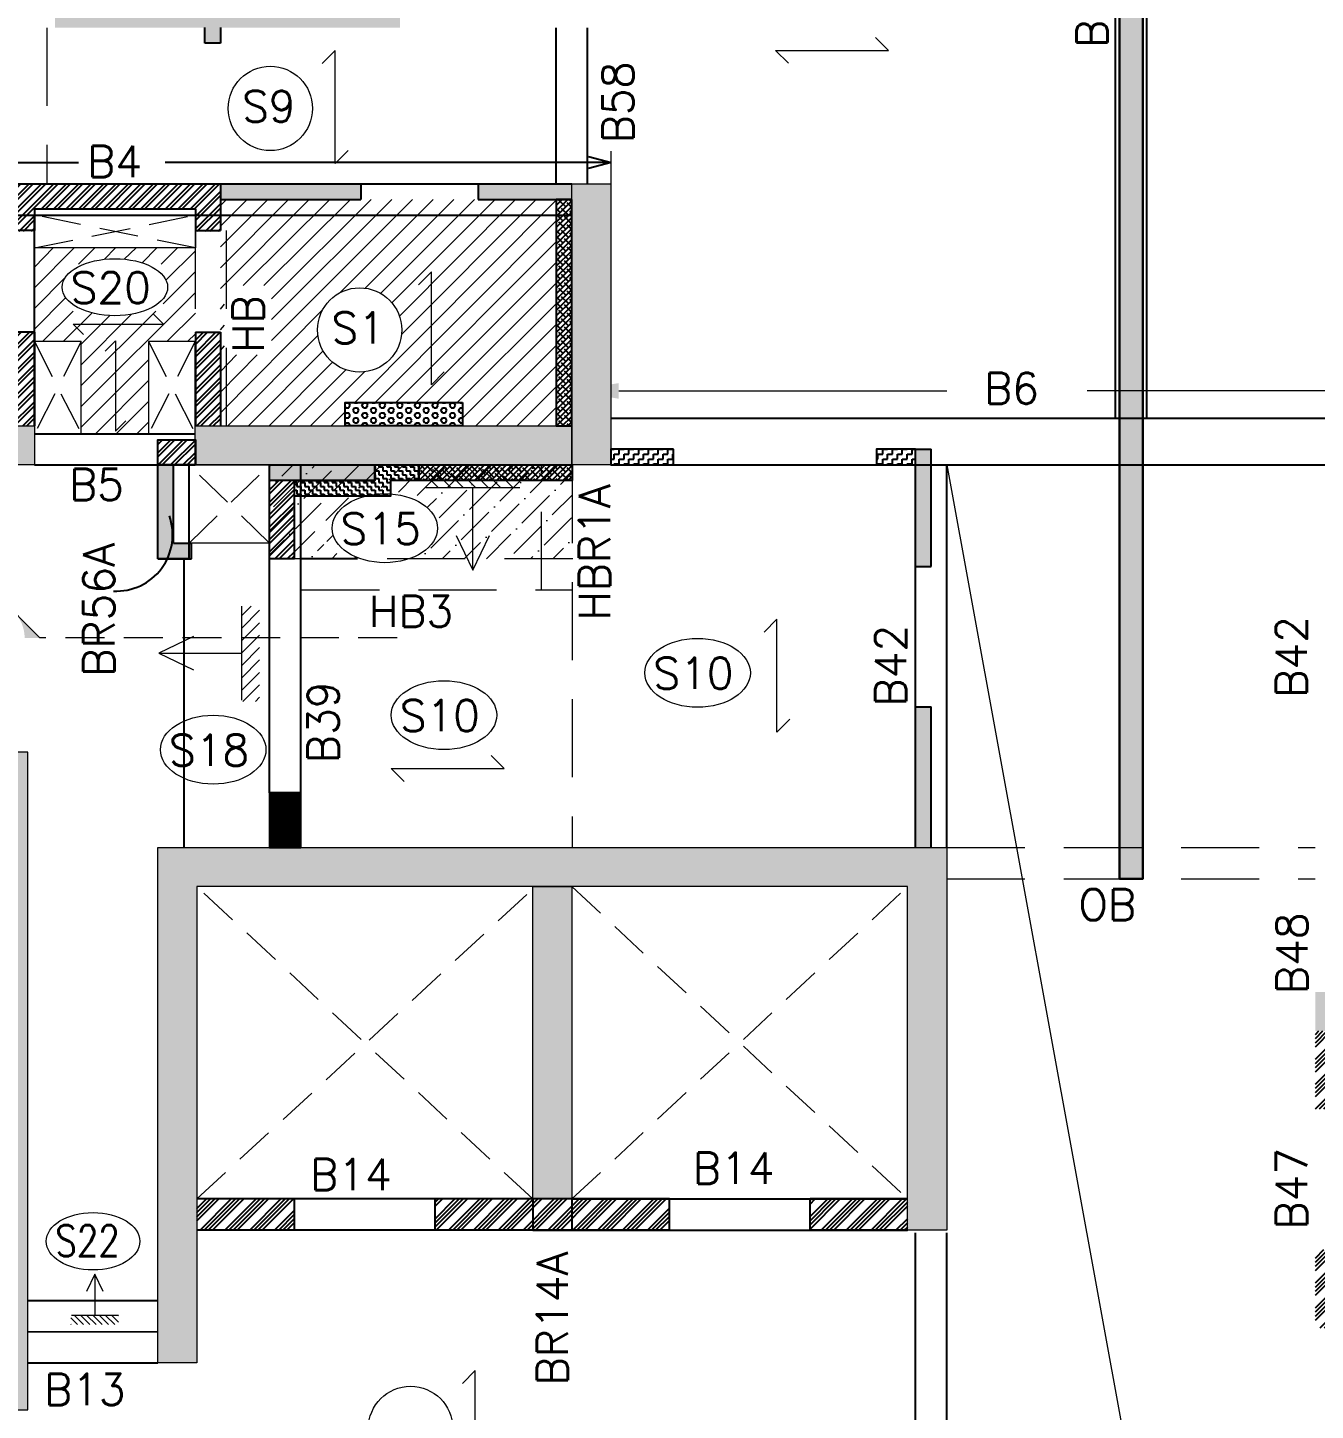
# Model space of a CAD drawing. Header units: millimetres. Extents: x 1181448 to 1317632, y -5734806 to -5633961.
# Drawn here: x 1199209 to 1207452, y -5648906 to -5640053 of the extents above; entities that cross this region are included whole.
import ezdxf

# ---------------------------------------------------------------- set-up
doc = ezdxf.new("R2010")
doc.units = ezdxf.units.MM
doc.header["$LTSCALE"] = 1000
doc.header["$MEASUREMENT"] = 0
for name, pattern in [('1', [0]), ('AUDIT_D_120904163729-0', [0]), ('HIDDEN', [0.375, 0.25, -0.125]), ('T 10_TYPICAL ELEVATION$0$AUDIT_D_120904163729-0', [0])]:
    doc.linetypes.add(name, pattern=pattern)
doc.layers.get('0').update_dxf_attribs({"linetype": 'AUDIT_D_120904163729-0'})
for name, color, linetype in [('100 MM THK. NON-STRUCTURAL WALL', 134, 'Continuous'), ('100 MM THK. NON-STRUCTURAL WALL FOR LEDGE WALL BELOW WASHBASIN COUNTER', 47, 'Continuous'), ('150 MM THK. BLOCK WORK.', 223, 'Continuous'), ('200 MM THK. BLOCK WORK.', 40, 'Continuous'), ('A_dim', 1, 'Continuous'), ('S-BEAM', 20, 'Continuous'), ('SCPL-BEAMS NO.', 7, 'Continuous'), ('secLINE', 7, 'Continuous'), ('T 10_TYPICAL ELEVATION$0$A-WALL-FEATURES', 6, 'T 10_TYPICAL ELEVATION$0$AUDIT_D_120904163729-0')]:
    doc.layers.add(name, color=color, linetype=linetype)
for name, color, linetype, lineweight in [('160 THK. STRUCT WALL', 7, 'Continuous', 15), ('S-CUTOUT', 8, 'Continuous', 15), ('S-HATCH', 8, 'Continuous', 9), ('SCPL BEAM', 20, 'Continuous', 13), ('SCPL_DIM', 9, 'Continuous', 5), ('SCPL_SLAB MARK', 72, 'Continuous', 20)]:
    doc.layers.add(name, color=color, linetype=linetype, lineweight=lineweight)
doc.layers.add('160MM THK.NON-STRUCTURAL WALLS', color=7, linetype='Continuous', true_color=0xea7b62)
doc.layers.add('WALL - 0.16 thk STRUCTURAL', color=7, linetype='1', true_color=0x24ffc8)
doc.styles.add('ROMANS', font='romans.shx', dxfattribs={"width": 0.85})
doc.styles.add('SCPL', font='romans.shx')
doc.dimstyles.new('SCPL', dxfattribs={"dimscale": 0, "dimtxt": 300, "dimasz": 300, "dimexe": 100, "dimexo": 200, "dimgap": 150, "dimtad": 0, "dimdec": 0, "dimzin": 1, "dimdsep": 46, "dimtxsty": 'SCPL', "dimcen": 150, "dimclrd": 1, "dimclre": 2, "dimclrt": 5, "dimadec": 3, "dimazin": 0, "dimtfac": 1, "dimtdec": 0, "dimtofl": 0, "dimtmove": 2, "dimatfit": 3, "dimfxl": 0, "dimtolj": 1, "dimtzin": 0, "dimlwd": 15, "dimlwe": 13, "dimarcsym": 0})
doc.dimstyles.new('SCPL-DIM-150', dxfattribs={"dimscale": 100, "dimtxt": 2.25, "dimasz": 1.45, "dimexe": 1, "dimexo": 1, "dimgap": 1, "dimtad": 1, "dimdec": 0, "dimzin": 0, "dimdsep": 46, "dimtxsty": 'ROMANS', "dimblk": 'OPEN30', "dimcen": 0.09, "dimclrd": 256, "dimclre": 256, "dimclrt": 7, "dimadec": 0, "dimazin": 0, "dimtfac": 1, "dimtdec": 0, "dimtofl": 0, "dimtmove": 0, "dimatfit": 3, "dimldrblk": 'OPEN30', "dimfxl": 1, "dimtolj": 1, "dimtzin": 0, "dimarcsym": 0})
pattern_1 = [(9e-15, (-1211317.337, 5713184.575), (31.25, 31.25), [31.25, -31.25]), (90, (-1211286.087, 5713184.575), (-31.25, 31.25), [31.25, -31.25])]
pattern_2 = [(45, (-1211317.34, 5713184.575), (-39.77475644, 39.77475644), []), (45, (-1211290.82, 5713184.575), (-39.77475644, 39.77475644), [])]
pattern_3 = [(9e-15, (-1211317.557, 5713185.026), (0, 32.47595264), [18.75, -37.5]), (120, (-1211317.557, 5713185.026), (-28.125, -16.23797632), [18.75, -37.5]), (60, (-1211298.807, 5713185.026), (-28.125, 16.23797632), [18.75, -37.5])]
pattern_4 = [(45, (-27235.268, -16184.57), (-17.67767, 17.67767), []), (135, (-27235.268, -16184.57), (-53.033009, 17.67767), [62.5, -37.5])]
pattern_5 = [(45, (206682313.31, 159334334.52), (-66.291260736, 66.291260736), [])]

# ---------------------------------------------------------------- blocks, each defined once
blk = doc.blocks.new('A$C5F94338C')
at = {"layer": 'WALL - 0.16 thk STRUCTURAL', "true_color": 0x1f57ff}
h = blk.add_hatch(color=160, dxfattribs=at)
h.dxf.hatch_style = 1
h.paths.add_polyline_path([(18109.5, 18910), (17859.4, 18910), (17859.4, 20709.7), (18109.4, 20709.7)])
h = blk.add_hatch(color=160, dxfattribs=at)
h.dxf.hatch_style = 1
h.paths.add_polyline_path([(14420.2, 19160), (14420.2, 18910), (11810.2, 18910), (11810.2, 19160)])
h = blk.add_hatch(color=160, dxfattribs=at)
h.dxf.hatch_style = 1
h.paths.add_polyline_path([(17859.4, 19160), (17859.4, 18910), (15449.7, 18910), (15449.7, 19160)])
h = blk.add_hatch(color=160, dxfattribs=at)
h.dxf.hatch_style = 1
h.paths.add_polyline_path([(14126.5, 12860.6), (14376.6, 12860.6), (14376.6, 17070.6), (14126.6, 17070.6)])
h = blk.add_hatch(color=160, dxfattribs=at)
h.dxf.hatch_style = 1
h.paths.add_polyline_path([(20010, 14010.1), (20010, 16210), (15460, 16210.1), (15460, 13160.6), (15210, 13160.6), (15210, 16460.1), (20260, 16460), (20260, 14010.1)])
h.paths.add_polyline_path([(17860, 14210.3), (17610, 14210.3), (17610, 16210), (17860, 16210)], flags=17)
h = blk.add_hatch(color=160, dxfattribs=at)
h.dxf.hatch_style = 1
h.paths.add_polyline_path([(25870.8, 15285.8), (25870.8, 15535.8), (22619.7, 15535.8), (22619.7, 15285.8)])
at = {"layer": '160 THK. STRUCT WALL'}
for points in [[(18109.5, 18910), (17859.4, 18910), (17859.4, 20709.7), (18109.4, 20709.7)], [(14420.2, 19160), (14420.2, 18910), (11810.2, 18910), (11810.2, 19160)], [(17859.4, 19160), (17859.4, 18910), (15449.7, 18910), (15449.7, 19160)], [(20010, 14010.1), (20010, 16210), (15460, 16210.1), (15460, 13160.6), (15210, 13160.6), (15210, 16460.1), (20260, 16460), (20260, 14010.1)], [(17860, 14210.3), (17610, 14210.3), (17610, 16210), (17860, 16210)]]:
    blk.add_lwpolyline(points, close=True, dxfattribs=at)
at = {"layer": '160 THK. STRUCT WALL', "elevation": 0}
blk.add_lwpolyline([(14126.5, 12860.6), (14376.6, 12860.6), (14376.6, 17070.6), (14126.6, 17070.6)], close=True, dxfattribs=at)
blk = doc.blocks.new('HS')
at = {"linetype": 'Continuous'}
for p, q in [((-9.28, 0), (9.28, 0)), ((-9.28, 0), (-7.16, -2.12)), ((9.28, 0), (7.16, 2.12))]:
    blk.add_line(p, q, dxfattribs=at)
blk = doc.blocks.new('One WAy')
at = {"xscale": -38.94666666665216, "yscale": 38.94666666665216, "zscale": 38.94666666665216, "rotation": 270}
blk.add_blockref('HS', (0, 0), dxfattribs=at)
blk = doc.blocks.new('A$C42226032')
at = {"layer": 'SCPL_SLAB MARK'}
h = blk.add_hatch(dxfattribs=at)
h.set_pattern_fill('ANSI31', color=256, scale=0.2, angle=90)
h.set_pattern_definition([(135, (-48.789575, -510.390865), (-0.0176776695, -0.0176776695), [])])
h.paths.add_polyline_path([(-0.1372, -0.2348), (-0.1372, -0.2863), (0.1337, -0.2863), (0.1337, -0.2348)])
for p, q in [((0, 0), (0, -0.2348)), ((0, 0), (-0.0473, -0.0981)), ((0.0473, -0.0981), (0, 0)), ((0.1337, -0.2348), (-0.1337, -0.2348))]:
    blk.add_line(p, q, dxfattribs=at)
blk = doc.blocks.new('*D131')
at = {"layer": 'T 10_TYPICAL ELEVATION$0$A-WALL-FEATURES', "color": 1, "lineweight": 15, "transparency": 16777216}
for p, q in [((-8325.3, 5558.5), (-6225.3, 5558.5)), ((-1765.2, 5558.5), (-5325.3, 5558.5))]:
    blk.add_line(p, q, dxfattribs=at)
at = {"layer": 'T 10_TYPICAL ELEVATION$0$A-WALL-FEATURES', "color": 2, "lineweight": 13, "transparency": 16777216}
for p, q in [((-8625.3, 5408.6), (-8625.3, 5458.5)), ((-1465.2, 5408.5), (-1465.2, 5458.5))]:
    blk.add_line(p, q, dxfattribs=at)
at = {"layer": 'T 10_TYPICAL ELEVATION$0$A-WALL-FEATURES', "color": 1, "transparency": 16777216}
for points in [[(-8325.3, 5608.5), (-8325.3, 5508.5), (-8625.3, 5558.5)], [(-1765.2, 5608.5), (-1765.2, 5508.5), (-1465.2, 5558.5)]]:
    blk.add_solid(points, dxfattribs=at)
at = {"layer": 'T 10_TYPICAL ELEVATION$0$A-WALL-FEATURES', "color": 5, "transparency": 16777216, "insert": (-5775.3, 5558.5), "char_height": 300, "attachment_point": 5, "style": 'SCPL'}
blk.add_mtext('\\A1;  ', dxfattribs=at)
blk = doc.blocks.new('_Open30')
at = {"color": 0, "linetype": 'ByBlock', "lineweight": -2}
for p, q in [((-1, 0.268), (0, 0)), ((0, 0), (-1, -0.268)), ((0, 0), (-1, 0))]:
    blk.add_line(p, q, dxfattribs=at)
blk = doc.blocks.new('A$C9d47b38f')
at = {"layer": '100 MM THK. NON-STRUCTURAL WALL', "linetype": 'ByBlock'}
h = blk.add_hatch(dxfattribs=at)
h.set_pattern_fill('ZIGZAG', color=5, scale=250)
h.set_pattern_definition([(9e-15, (-1211317.557, 5713185.026), (31.25, 31.25), [31.25, -31.25]), (90, (-1211286.307, 5713185.026), (-31.25, 31.25), [31.25, -31.25])])
h.paths.add_polyline_path([(-14675.2, 6884.7), (-12975.2, 6884.7), (-12975.2, 6784.7), (-14675.2, 6784.7)])
h.paths.add_polyline_path([(-11934.7, 7884.7), (-11934.7, 7984.7), (-9725.2, 7984.7), (-9725.2, 7884.7), (-10875.3, 7884.7), (-10875.3, 7784.7), (-10975.3, 7784.7), (-10975.3, 7884.7)])
h.paths.add_polyline_path([(-10875.3, 6784.7), (-9975.5, 6784.7), (-9975.5, 6884.7), (-10875.3, 6884.7)])
h.paths.add_polyline_path([(-9225.5, 6884.7), (-8625.5, 6884.7), (-8625.5, 6784.7), (-9225.5, 6784.7)])
h.paths.add_polyline_path([(-6425.2, 4435), (-6325.2, 4435), (-6325.2, 5184.7), (-6425.2, 5184.7)])
h.paths.add_polyline_path([(-6425.2, 3535), (-6325.2, 3535), (-6325.2, 2635.1), (-6425.2, 2635.1)])
h.paths.add_polyline_path([(-11175.3, 4584), (-11060.3, 4584), (-11060.3, 4484), (-11275.4, 4484), (-11275.3, 5084.7), (-11175.3, 5084.7)])
h.paths.add_polyline_path([(-8525.3, 11994.7), (-7890.2, 11994.7), (-7890.2, 12094.7), (-8525.3, 12094.7)])
h = blk.add_hatch(dxfattribs=at)
h.set_pattern_fill('ZIGZAG', color=5, scale=250)
h.set_pattern_definition(pattern_1)
h.paths.add_polyline_path([(-7975.3, 5184.7), (-8375.3, 5184.7), (-8375.3, 5084.7), (-7975.3, 5084.7)])
h = blk.add_hatch(dxfattribs=at)
h.set_pattern_fill('ZIGZAG', color=5, scale=250)
h.set_pattern_definition(pattern_1)
h.paths.add_polyline_path([(-6425.2, 5184.7), (-6675.3, 5184.6), (-6675.3, 5084.6), (-6425.2, 5084.6)])
at = {"layer": '100 MM THK. NON-STRUCTURAL WALL'}
h = blk.add_hatch(dxfattribs=at)
h.set_pattern_fill('ZIGZAG', color=5, scale=200, angle=270)
h.set_pattern_definition([(270, (-1211317.337, 5713184.575), (25, -25), [25, -25]), (9e-15, (-1211317.337, 5713159.575), (25, 25), [25, -25])])
h.paths.add_polyline_path([(-9605.5, 5084.7), (-9605.5, 4984.7), (-9785.6, 4984.7), (-9785.6, 4884.9), (-10400.3, 4884.9), (-10400.3, 4984.8), (-9885.6, 4984.9), (-9885.6, 5084.9)])
at = {"layer": '100 MM THK. NON-STRUCTURAL WALL FOR LEDGE WALL BELOW WASHBASIN COUNTER'}
h = blk.add_hatch(dxfattribs=at)
h.set_pattern_fill('ANSI38', color=5, scale=200)
h.set_pattern_definition(pattern_4)
h.paths.add_polyline_path([(-8625.5, 6784.7), (-8725.1, 6784.7), (-8725.1, 5334.3), (-8625.5, 5334.3)])
h = blk.add_hatch(dxfattribs=at)
h.set_pattern_fill('ANSI38', color=5, scale=200)
h.set_pattern_definition(pattern_4)
h.paths.add_polyline_path([(-9605.5, 5084.7), (-9605.5, 4984.7), (-8622.7, 4984.7), (-8622.7, 5084.7)])
at = {"layer": '150 MM THK. BLOCK WORK.', "linetype": 'ByBlock'}
h = blk.add_hatch(dxfattribs=at)
h.set_pattern_fill('HEX', color=5, scale=150)
h.set_pattern_definition(pattern_3)
h.paths.add_polyline_path([(-5118.8, 2435.2), (-4968.8, 2435.2), (-4970, 11020.3), (-5120, 11020.3)])
h = blk.add_hatch(dxfattribs=at)
h.set_pattern_fill('HEX', color=5, scale=150)
h.set_pattern_definition(pattern_3)
h.paths.add_polyline_path([(-5118.8, 2435.2), (-4968.8, 2435.2), (-4969.7, 11020.3), (-5119.7, 11020.3)])
h = blk.add_hatch(dxfattribs=at)
h.set_pattern_fill('HEX', color=5, scale=150)
h.set_pattern_definition([(9e-15, (-1211317.337, 5713184.575), (0, 32.47595264), [18.75, -37.5]), (120, (-1211317.337, 5713184.575), (-28.125, -16.23797632), [18.75, -37.5]), (60, (-1211298.587, 5713184.575), (-28.125, 16.23797632), [18.75, -37.5])])
h.paths.add_polyline_path([(-9525.3, 5334.3), (-9325.3, 5334.3), (-9325.3, 5485), (-10075.3, 5485), (-10075.3, 5334.7), (-9525.3, 5334.7)])
at = {"layer": '160MM THK.NON-STRUCTURAL WALLS', "linetype": 'ByBlock'}
h = blk.add_hatch(dxfattribs=at)
h.set_pattern_fill('ANSI32', color=5, scale=150)
h.set_pattern_definition([(45, (-1211317.37, 5713182.025), (-39.77475644, 39.77475644), []), (45, (-1211290.853, 5713182.025), (-39.77475644, 39.77475644), [])])
h.paths.add_polyline_path([(-11035.3, 5084.7), (-11275.4, 5085), (-11275.4, 5245), (-11035.3, 5245)])
h.paths.add_polyline_path([(-12225.2, 6582.2), (-12225.2, 6882.2), (-10875.3, 6882.2), (-10875.3, 6582.2), (-11035.3, 6582.2), (-11035.3, 6722.2), (-12065.2, 6722.2), (-12065.2, 6582.2)])
h = blk.add_hatch(dxfattribs=at)
h.set_pattern_fill('ANSI32', color=5, scale=150)
h.set_pattern_definition(pattern_2)
h.paths.add_polyline_path([(-12065.2, 5934.7), (-12225.2, 5934.7), (-12225.2, 5334.7), (-12065.2, 5334.7)])
h = blk.add_hatch(dxfattribs=at)
h.set_pattern_fill('ANSI32', color=5, scale=150)
h.set_pattern_definition(pattern_2)
h.paths.add_polyline_path([(-11035.3, 5934.7), (-10875.3, 5934.7), (-10875.3, 5334.7), (-11035.3, 5334.7)])
h = blk.add_hatch(dxfattribs=at)
h.set_pattern_fill('ANSI32', color=5, scale=150)
h.set_pattern_definition(pattern_2)
h.paths.add_polyline_path([(-10400.2, 4485), (-10560.2, 4485), (-10560.2, 4984.9), (-10400.2, 4984.9)])
at = {"layer": '200 MM THK. BLOCK WORK.', "linetype": 'ByBlock'}
h = blk.add_hatch(dxfattribs=at)
h.set_pattern_fill('ANSI34', color=5, scale=150)
h.set_pattern_definition([(45, (-1211317.34, 5713184.58), (-79.5495129, 79.5495129), []), (45, (-1211290.82, 5713184.58), (-79.5495129, 79.5495129), []), (45, (-1211264.3, 5713184.58), (-79.5495129, 79.5495129), []), (45, (-1211237.79, 5713184.58), (-79.5495129, 79.5495129), [])])
h.paths.add_polyline_path([(-3865.1, -439.5), (-3665.1, -439.5), (-3665.1, 61.6), (-3865.1, 61.6)])
h.paths.add_polyline_path([(-3865.1, 961.6), (-3665.1, 961.6), (-3665.1, 1460.6), (-3865.1, 1460.6)])
h.paths.add_polyline_path([(-11024.9, 185), (-10399.9, 185), (-10399.9, 385), (-11024.9, 385)])
h.paths.add_polyline_path([(-9499.9, 185), (-8000, 185), (-8000, 385), (-9499.9, 385)])
h.paths.add_polyline_path([(-7100, 185), (-6475, 185), (-6475, 385), (-7100, 385)])
h.paths.add_polyline_path([(-6950.1, -3989.5), (-6475.1, -3989.5), (-6475.2, -3789.5), (-6950.2, -3789.5)])
h.paths.add_polyline_path([(-8325.2, -3989.5), (-7850.2, -3989.5), (-7850.2, -3789.5), (-8325.2, -3789.5)])
at = {"layer": 'S-HATCH'}
h = blk.add_hatch(dxfattribs=at)
h.set_pattern_fill('ANSI31', color=5, scale=750)
h.set_pattern_definition(pattern_5)
edge = h.paths.add_edge_path(flags=16)
edge.add_arc((-9983.5, 5948.9), 269.9, 0, 360)
h.paths.add_polyline_path([(-10185.8, 5812.3), (-9819.2, 5812.3), (-9819.2, 6112.3), (-10185.8, 6112.3)], flags=0)
h.paths.add_polyline_path([(-10547.8, 5790), (-10547.8, 6232.8), (-10847.8, 6232.8), (-10847.8, 5790)], flags=16)
h.paths.add_polyline_path([(-9325.3, 5485), (-9325.3, 5334.8), (-8725.1, 5334.5), (-8725.1, 6784.5), (-10875.3, 6784.5), (-10875.3, 5334.5), (-10075.3, 5334.8), (-10075.3, 5485)])
h = blk.add_hatch(dxfattribs=at)
h.set_pattern_fill('ANSI31', color=5, scale=750)
h.set_pattern_definition(pattern_5)
h.paths.add_polyline_path([(-11334.9, 5874.1), (-11035.4, 5874.1), (-11035.3, 5874.4), (-11035.3, 5934.7), (-11035.3, 6474.3), (-12064.7, 6474.3), (-12065.2, 6584.7), (-12065.2, 5934.7), (-12065.2, 5934.7), (-12065.2, 5874.1), (-11765.7, 5874.1), (-11765.7, 5284.7), (-11334.9, 5284.7)])
h.paths.add_polyline_path([(-11395.5, 6060.1), (-11410, 6056.3), (-11424.7, 6052.9), (-11439.8, 6049.8), (-11455.1, 6047.2), (-11470.6, 6044.9), (-11486.3, 6043.1), (-11502.2, 6041.7), (-11518.1, 6040.6), (-11534.1, 6040), (-11550.2, 6039.8), (-11566.3, 6040), (-11582.3, 6040.6), (-11598.3, 6041.7), (-11614.1, 6043.1), (-11629.8, 6044.9), (-11645.3, 6047.2), (-11660.6, 6049.8), (-11675.7, 6052.9), (-11690.4, 6056.3), (-11704.9, 6060.1), (-11719, 6064.2), (-11732.7, 6068.8), (-11746, 6073.6), (-11758.9, 6078.8), (-11771.3, 6084.4), (-11783.2, 6090.2), (-11794.5, 6096.4), (-11805.3, 6102.8), (-11815.6, 6109.5), (-11825.2, 6116.4), (-11834.2, 6123.6), (-11842.6, 6131), (-11850.3, 6138.7), (-11857.3, 6146.5), (-11863.6, 6154.5), (-11869.2, 6162.6), (-11874.1, 6170.9), (-11878.3, 6179.3), (-11881.7, 6187.7), (-11884.4, 6196.3), (-11886.3, 6204.9), (-11887.4, 6213.6), (-11887.8, 6222.3), (-11887.4, 6231), (-11886.3, 6239.6), (-11884.4, 6248.2), (-11881.7, 6256.8), (-11878.3, 6265.3), (-11874.1, 6273.7), (-11869.2, 6282), (-11863.6, 6290.1), (-11857.3, 6298.1), (-11850.3, 6305.9), (-11842.6, 6313.5), (-11834.2, 6320.9), (-11825.2, 6328.1), (-11815.6, 6335.1), (-11805.3, 6341.8), (-11794.5, 6348.2), (-11783.2, 6354.3), (-11771.3, 6360.2), (-11758.9, 6365.7), (-11746, 6370.9), (-11732.7, 6375.8), (-11719, 6380.3), (-11704.9, 6384.5), (-11690.4, 6388.3), (-11675.7, 6391.7), (-11660.6, 6394.7), (-11645.3, 6397.4), (-11629.8, 6399.6), (-11614.1, 6401.4), (-11598.3, 6402.9), (-11582.3, 6403.9), (-11566.3, 6404.5), (-11550.2, 6404.7), (-11534.1, 6404.5), (-11518.1, 6403.9), (-11502.2, 6402.9), (-11486.3, 6401.4), (-11470.6, 6399.6), (-11455.1, 6397.4), (-11439.8, 6394.7), (-11424.7, 6391.7), (-11410, 6388.3), (-11395.5, 6384.5), (-11381.4, 6380.3), (-11367.7, 6375.8), (-11354.4, 6370.9), (-11341.5, 6365.7), (-11329.1, 6360.2), (-11317.2, 6354.3), (-11305.9, 6348.2), (-11295.1, 6341.8), (-11284.8, 6335.1), (-11275.2, 6328.1), (-11266.2, 6320.9), (-11257.8, 6313.5), (-11250.1, 6305.9), (-11243.1, 6298.1), (-11236.8, 6290.1), (-11231.2, 6282), (-11226.3, 6273.7), (-11222.1, 6265.3), (-11218.7, 6256.8), (-11216, 6248.2), (-11214.1, 6239.6), (-11213, 6231), (-11212.6, 6222.3), (-11213, 6213.6), (-11214.1, 6204.9), (-11216, 6196.3), (-11218.7, 6187.7), (-11222.1, 6179.3), (-11226.3, 6170.9), (-11231.2, 6162.6), (-11236.8, 6154.5), (-11243.1, 6146.5), (-11250.1, 6138.7), (-11257.8, 6131), (-11266.2, 6123.6), (-11275.2, 6116.4), (-11284.8, 6109.5), (-11295.1, 6102.8), (-11305.9, 6096.4), (-11317.2, 6090.2), (-11329.1, 6084.4), (-11341.5, 6078.8), (-11354.4, 6073.6), (-11367.7, 6068.8), (-11381.4, 6064.2)])
h.paths.add_polyline_path([(-11241, 6149.2), (-11243.1, 6146.5), (-11250.1, 6138.7), (-11257.8, 6131), (-11266.2, 6123.6), (-11275.2, 6116.4), (-11284.8, 6109.5), (-11295.1, 6102.8), (-11305.9, 6096.4), (-11317.2, 6090.2), (-11329.1, 6084.4), (-11341.5, 6078.8), (-11354.4, 6073.6), (-11365.9, 6069.4), (-11241, 6069.4)])
h.paths.add_polyline_path([(-11850.3, 6138.7), (-11855.3, 6144.2), (-11855.3, 6069.4), (-11734.5, 6069.4), (-11746, 6073.6), (-11758.9, 6078.8), (-11771.3, 6084.4), (-11783.2, 6090.2), (-11794.5, 6096.4), (-11805.3, 6102.8), (-11815.6, 6109.5), (-11825.2, 6116.4), (-11834.2, 6123.6), (-11842.6, 6131)])
h.paths.add_polyline_path([(-11350.7, 6369.4), (-11341.5, 6365.7), (-11329.1, 6360.2), (-11317.2, 6354.3), (-11305.9, 6348.2), (-11295.1, 6341.8), (-11284.8, 6335.1), (-11275.2, 6328.1), (-11266.2, 6320.9), (-11257.8, 6313.5), (-11250.1, 6305.9), (-11243.1, 6298.1), (-11241, 6295.4), (-11241, 6369.4)])
h.paths.add_polyline_path([(-11758.9, 6365.7), (-11749.7, 6369.4), (-11855.3, 6369.4), (-11855.3, 6300.3), (-11850.3, 6305.9), (-11842.6, 6313.5), (-11834.2, 6320.9), (-11825.2, 6328.1), (-11815.6, 6335.1), (-11805.3, 6341.8), (-11794.5, 6348.2), (-11783.2, 6354.3), (-11771.3, 6360.2)])
h.paths.add_polyline_path([(-11681.1, 6390.4), (-11678.3, 6391.1), (-11679.4, 6390.9)])
h.paths.add_polyline_path([(-11419.3, 6054.1), (-11422.1, 6053.5), (-11421, 6053.7)])
h.paths.add_polyline_path([(-11389.3, 6061.9), (-11392.3, 6061), (-11391.1, 6061.3)])
h.paths.add_polyline_path([(-11450.6, 6048), (-11453.1, 6047.5), (-11452.2, 6047.7)])
h.paths.add_polyline_path([(-11361, 6071.2), (-11364, 6070.1), (-11362.6, 6070.6)])
h.paths.add_polyline_path([(-11483, 6043.5), (-11485, 6043.3), (-11484.3, 6043.3)])
h.paths.add_polyline_path([(-11334.5, 6082), (-11337.5, 6080.6), (-11336, 6081.2)])
h.paths.add_polyline_path([(-11516.3, 6040.7), (-11517.4, 6040.7), (-11517.1, 6040.7)])
h.paths.add_polyline_path([(-11310.2, 6094), (-11312.9, 6092.5), (-11311.5, 6093.2)])
h.paths.add_polyline_path([(-11583, 6040.7), (-11584.1, 6040.7), (-11583.3, 6040.7)])
h.paths.add_polyline_path([(-11288.2, 6107.3), (-11290.6, 6105.7), (-11289.2, 6106.5)])
h.paths.add_polyline_path([(-11615.4, 6043.3), (-11617.4, 6043.5), (-11616.1, 6043.3)])
h.paths.add_polyline_path([(-11268.7, 6121.7), (-11270.7, 6120), (-11269.5, 6120.9)])
h.paths.add_polyline_path([(-11647.3, 6047.5), (-11649.8, 6048), (-11648.2, 6047.7)])
h.paths.add_polyline_path([(-11251.9, 6137), (-11253.5, 6135.3), (-11252.5, 6136.3)])
h.paths.add_polyline_path([(-11678.3, 6053.5), (-11681.1, 6054.1), (-11679.4, 6053.7)])
h.paths.add_polyline_path([(-11237.9, 6153), (-11239.1, 6151.5), (-11238.3, 6152.4)])
h.paths.add_polyline_path([(-11708.1, 6061), (-11711.1, 6061.9), (-11709.3, 6061.3)])
h.paths.add_polyline_path([(-11226.9, 6169.8), (-11227.7, 6168.4), (-11227.1, 6169.3)])
h.paths.add_polyline_path([(-11736.4, 6070.1), (-11739.4, 6071.2), (-11737.8, 6070.6)])
h.paths.add_polyline_path([(-11219, 6187), (-11219.4, 6186), (-11219.1, 6186.7)])
h.paths.add_polyline_path([(-11762.9, 6080.6), (-11765.9, 6082), (-11764.4, 6081.2)])
h.paths.add_polyline_path([(-11214.2, 6204.6), (-11214.3, 6204), (-11214.2, 6204.4)])
h.paths.add_polyline_path([(-11787.5, 6092.5), (-11790.2, 6094), (-11788.9, 6093.2)])
h.paths.add_polyline_path([(-11214.3, 6240.6), (-11214.2, 6240), (-11214.2, 6240.2)])
h.paths.add_polyline_path([(-11809.8, 6105.7), (-11812.3, 6107.3), (-11811.2, 6106.5)])
h.paths.add_polyline_path([(-11219.4, 6258.6), (-11219, 6257.5), (-11219.1, 6257.9)])
h.paths.add_polyline_path([(-11829.7, 6120), (-11831.7, 6121.7), (-11830.9, 6120.9)])
h.paths.add_polyline_path([(-11227.7, 6276.1), (-11226.9, 6274.8), (-11227.1, 6275.2)])
h.paths.add_polyline_path([(-11846.9, 6135.3), (-11848.5, 6137), (-11847.9, 6136.3)])
h.paths.add_polyline_path([(-11239.1, 6293), (-11237.9, 6291.5), (-11238.3, 6292.1)])
h.paths.add_polyline_path([(-11861.3, 6151.5), (-11862.5, 6153), (-11862.1, 6152.4)])
h.paths.add_polyline_path([(-11253.5, 6309.2), (-11251.9, 6307.6), (-11252.5, 6308.3)])
h.paths.add_polyline_path([(-11872.7, 6168.4), (-11873.5, 6169.8), (-11873.3, 6169.3)])
h.paths.add_polyline_path([(-11270.7, 6324.6), (-11268.7, 6322.9), (-11269.5, 6323.6)])
h.paths.add_polyline_path([(-11881, 6186), (-11881.4, 6187), (-11881.3, 6186.7)])
h.paths.add_polyline_path([(-11290.6, 6338.9), (-11288.2, 6337.2), (-11289.2, 6338)])
h.paths.add_polyline_path([(-11886.1, 6204), (-11886.2, 6204.6), (-11886.2, 6204.4)])
h.paths.add_polyline_path([(-11312.9, 6352), (-11310.2, 6350.5), (-11311.5, 6351.3)])
h.paths.add_polyline_path([(-11886.2, 6240), (-11886.1, 6240.6), (-11886.2, 6240.2)])
h.paths.add_polyline_path([(-11337.5, 6363.9), (-11334.5, 6362.6), (-11336, 6363.3)])
h.paths.add_polyline_path([(-11881.4, 6257.5), (-11881, 6258.6), (-11881.3, 6257.9)])
h.paths.add_polyline_path([(-11364, 6374.4), (-11361, 6373.3), (-11362.6, 6374)])
h.paths.add_polyline_path([(-11873.5, 6274.8), (-11872.7, 6276.1), (-11873.3, 6275.2)])
h.paths.add_polyline_path([(-11392.3, 6383.5), (-11389.3, 6382.6), (-11391.1, 6383.2)])
h.paths.add_polyline_path([(-11862.5, 6291.5), (-11861.3, 6293), (-11862.1, 6292.1)])
h.paths.add_polyline_path([(-11422.1, 6391.1), (-11419.3, 6390.4), (-11421, 6390.9)])
h.paths.add_polyline_path([(-11848.5, 6307.6), (-11846.9, 6309.2), (-11847.9, 6308.3)])
h.paths.add_polyline_path([(-11453.1, 6397), (-11450.6, 6396.6), (-11452.2, 6396.9)])
h.paths.add_polyline_path([(-11831.7, 6322.9), (-11829.7, 6324.6), (-11830.9, 6323.6)])
h.paths.add_polyline_path([(-11485, 6401.3), (-11483, 6401.1), (-11484.3, 6401.2)])
h.paths.add_polyline_path([(-11812.3, 6337.2), (-11809.8, 6338.9), (-11811.2, 6338)])
h.paths.add_polyline_path([(-11517.4, 6403.9), (-11516.3, 6403.8), (-11517.1, 6403.9)])
h.paths.add_polyline_path([(-11790.2, 6350.5), (-11787.5, 6352), (-11788.9, 6351.3)])
h.paths.add_polyline_path([(-11584.1, 6403.8), (-11583, 6403.9), (-11583.3, 6403.9)])
h.paths.add_polyline_path([(-11765.9, 6362.6), (-11762.9, 6363.9), (-11764.4, 6363.3)])
h.paths.add_polyline_path([(-11617.4, 6401.1), (-11615.4, 6401.3), (-11616.1, 6401.2)])
h.paths.add_polyline_path([(-11739.4, 6373.3), (-11736.4, 6374.4), (-11737.8, 6374)])
h.paths.add_polyline_path([(-11649.8, 6396.6), (-11647.3, 6397), (-11648.2, 6396.9)])
h.paths.add_polyline_path([(-11711.1, 6382.6), (-11708.1, 6383.5), (-11709.3, 6383.2)])
h = blk.add_hatch(dxfattribs=at)
h.set_pattern_fill('ANSI36', color=5, scale=800)
h.set_pattern_definition([(45, (206686065.37, 159334702.92), (53.03300859, 194.454364826), [250, -50, 0, -50])])
h.paths.add_polyline_path([(-9981.6, 4485), (-9983.5, 4485.6), (-9998.1, 4491.1), (-10012.2, 4497.1), (-10025.9, 4503.5), (-10039.1, 4510.4), (-10051.7, 4517.6), (-10063.7, 4525.3), (-10075.2, 4533.4), (-10086, 4541.8), (-10096.2, 4550.6), (-10105.7, 4559.7), (-10114.4, 4569), (-10122.5, 4578.7), (-10129.8, 4588.6), (-10136.3, 4598.8), (-10142.1, 4609.1), (-10147, 4619.6), (-10151.2, 4630.3), (-10154.5, 4641), (-10157, 4651.9), (-10158.7, 4662.9), (-10159.6, 4673.9), (-10159.6, 4684.9), (-10158.7, 4695.8), (-10157, 4706.8), (-10154.5, 4717.7), (-10151.2, 4728.4), (-10147, 4739.1), (-10142.1, 4749.6), (-10136.3, 4759.9), (-10129.8, 4770.1), (-10122.5, 4780), (-10114.4, 4789.7), (-10105.7, 4799), (-10096.2, 4808.1), (-10086, 4816.9), (-10075.2, 4825.3), (-10063.7, 4833.4), (-10051.7, 4841.1), (-10039.1, 4848.3), (-10025.9, 4855.2), (-10012.2, 4861.6), (-9998.1, 4867.6), (-9983.5, 4873.1), (-9968.5, 4878.1), (-9953.2, 4882.6), (-9937.5, 4886.7), (-9921.6, 4890.2), (-9905.4, 4893.1), (-9889, 4895.6), (-9872.4, 4897.5), (-9855.7, 4898.9), (-9838.9, 4899.7), (-9822.1, 4900), (-9805.2, 4899.7), (-9788.4, 4898.9), (-9771.7, 4897.5), (-9755.2, 4895.6), (-9738.8, 4893.1), (-9722.6, 4890.2), (-9706.6, 4886.7), (-9690.9, 4882.6), (-9675.6, 4878.1), (-9660.6, 4873.1), (-9646, 4867.6), (-9631.9, 4861.6), (-9618.2, 4855.2), (-9605.1, 4848.3), (-9592.4, 4841.1), (-9580.4, 4833.4), (-9568.9, 4825.3), (-9558.1, 4816.9), (-9547.9, 4808.1), (-9538.5, 4799), (-9529.7, 4789.7), (-9521.6, 4780), (-9514.3, 4770.1), (-9507.8, 4759.9), (-9502, 4749.6), (-9497.1, 4739.1), (-9492.9, 4728.4), (-9489.6, 4717.7), (-9487.1, 4706.8), (-9485.4, 4695.8), (-9484.6, 4684.9), (-9484.6, 4673.9), (-9485.4, 4662.9), (-9487.1, 4651.9), (-9489.6, 4641), (-9492.9, 4630.3), (-9497.1, 4619.6), (-9502, 4609.1), (-9507.8, 4598.8), (-9514.3, 4588.6), (-9521.6, 4578.7), (-9529.7, 4569), (-9538.5, 4559.7), (-9547.9, 4550.6), (-9558.1, 4541.8), (-9568.9, 4533.4), (-9580.4, 4525.3), (-9592.4, 4517.6), (-9605.1, 4510.4), (-9618.2, 4503.5), (-9631.9, 4497.1), (-9646, 4491.1), (-9660.6, 4485.6), (-9662.5, 4485), (-8622.7, 4485), (-8622.7, 5084.5), (-10560.2, 5084.5), (-10560.2, 4485)])
h.paths.add_polyline_path([(-10066.6, 4527.3), (-10075.2, 4533.4), (-10086, 4541.8), (-10096.2, 4550.6), (-10105.7, 4559.7), (-10114.4, 4569), (-10122.5, 4578.7), (-10129.8, 4588.6), (-10136.3, 4598.8), (-10142.1, 4609.1), (-10147, 4619.6), (-10151.2, 4630.3), (-10154.5, 4641), (-10157, 4651.9), (-10158.7, 4662.9), (-10159.6, 4673.9), (-10159.6, 4684.9), (-10158.7, 4695.8), (-10157, 4706.8), (-10154.5, 4717.7), (-10151.2, 4728.4), (-10147, 4739.1), (-10142.1, 4749.6), (-10136.3, 4759.9), (-10129.8, 4770.1), (-10122.5, 4780), (-10114.4, 4789.7), (-10105.7, 4799), (-10096.2, 4808.1), (-10086, 4816.9), (-10075.2, 4825.3), (-10063.7, 4833.4), (-10051.7, 4841.1), (-10039.1, 4848.3), (-10025.9, 4855.2), (-10012.2, 4861.6), (-9998.1, 4867.6), (-9983.5, 4873.1), (-9968.5, 4878.1), (-9953.2, 4882.6), (-9937.5, 4886.7), (-9921.6, 4890.2), (-9905.4, 4893.1), (-9889, 4895.6), (-9872.4, 4897.5), (-9855.7, 4898.9), (-9838.9, 4899.7), (-9822.1, 4900), (-9805.2, 4899.7), (-9788.4, 4898.9), (-9771.7, 4897.5), (-9755.2, 4895.6), (-9738.8, 4893.1), (-9722.6, 4890.2), (-9706.6, 4886.7), (-9690.9, 4882.6), (-9680.4, 4879.5), (-9685.2, 4882.9), (-9709.7, 4897.5), (-9736.3, 4910.4), (-9764.7, 4921.5), (-9794.7, 4930.8), (-9825.9, 4938.1), (-9858, 4943.3), (-9890.8, 4946.5), (-9923.9, 4947.6), (-9957, 4946.5), (-9989.7, 4943.3), (-10021.9, 4938.1), (-10053.1, 4930.8), (-10083, 4921.5), (-10111.4, 4910.4), (-10138, 4897.5), (-10162.6, 4882.9), (-10184.8, 4866.9), (-10204.6, 4849.5), (-10221.6, 4830.9), (-10235.8, 4811.4), (-10246.9, 4791), (-10255, 4770), (-10259.8, 4748.6), (-10261.5, 4727), (-10259.8, 4705.3), (-10255, 4683.9), (-10246.9, 4662.9), (-10235.8, 4642.5), (-10221.6, 4623), (-10204.6, 4604.4), (-10184.8, 4587), (-10162.6, 4571), (-10138, 4556.4), (-10111.4, 4543.5), (-10083, 4532.4)])
h.paths.add_polyline_path([(-9618.2, 4855.2), (-9614.6, 4853.3), (-9614.6, 4874.1), (-9663.6, 4874.1), (-9660.6, 4873.1), (-9646, 4867.6), (-9631.9, 4861.6)])
h.paths.add_polyline_path([(-10118.7, 4574.1), (-10122.5, 4578.7), (-10129.8, 4588.6), (-10136.3, 4598.8), (-10142.1, 4609.1), (-10147, 4619.6), (-10151.2, 4630.3), (-10154.5, 4641), (-10157, 4651.9), (-10158.7, 4662.9), (-10159.6, 4673.9), (-10159.6, 4684.9), (-10158.7, 4695.8), (-10157, 4706.8), (-10154.5, 4717.7), (-10151.2, 4728.4), (-10147, 4739.1), (-10142.1, 4749.6), (-10136.3, 4759.9), (-10129.8, 4770.1), (-10122.5, 4780), (-10114.4, 4789.7), (-10105.7, 4799), (-10096.2, 4808.1), (-10086, 4816.9), (-10075.2, 4825.3), (-10063.7, 4833.4), (-10051.7, 4841.1), (-10039.1, 4848.3), (-10025.9, 4855.2), (-10012.2, 4861.6), (-9998.1, 4867.6), (-9983.5, 4873.1), (-9980.5, 4874.1), (-10228.9, 4874.1), (-10228.9, 4574.1)])
at = {"layer": 'secLINE', "lineweight": 0}
h = blk.add_hatch(color=5, dxfattribs=at)
h.paths.add_polyline_path([(-12193.8, 4141.3, -0.193079), (-12128.1, 3977.6), (-12030, 3977.6)])
h.paths.add_polyline_path([(-12528.7, 4148.8, -0.193079), (-12365, 4214.5, -0.193079), (-12201.3, 4148.8), (-12365, 4312.5)])
h.paths.add_polyline_path([(-12601.9, 3977.6, -0.193079), (-12536.2, 4141.3), (-12699.9, 3977.6)])
at = {"layer": 'WALL - 0.16 thk STRUCTURAL'}
h = blk.add_hatch(color=5, dxfattribs=at)
h.dxf.hatch_style = 1
h.paths.add_polyline_path([(-10560.2, 5084.7), (-9885.2, 5084.7), (-9885.2, 4984.9), (-10560.2, 4984.9)])
h = blk.add_hatch(dxfattribs=at)
h.set_pattern_fill('ANSI31', color=5)
h.set_pattern_definition([(45, (206682313.30561, 159334334.5176), (-0.08838834764832, 0.08838834764832), [])])
h.paths.add_polyline_path([(-10360.8, 2985), (-10560.2, 2985), (-10560.2, 2634.8), (-10360.8, 2634.8)])
at = {"layer": '100 MM THK. NON-STRUCTURAL WALL', "color": 5, "linetype": 'ByBlock'}
for p, q in [((-10975.3, 7784.7, 0.2), (-10975.3, 7884.7, 0.2)), ((-10875.3, 7884.7, 0.2), (-10875.3, 7784.7, 0.2)), ((-10875.3, 7784.7, 0.2), (-10975.3, 7784.7, 0.2)), ((-11035.3, 6884.7, 0.2), (-9975.5, 6884.7, 0.2)), ((-9975.5, 6884.7, 0.2), (-9975.5, 6784.7, 0.2)), ((-9225.5, 6884.7, 0.2), (-8625.5, 6884.7, 0.2)), ((-9225.5, 6884.7, 0.2), (-9225.5, 6784.7, 0.2)), ((-10875.3, 6784.7, 0.2), (-9975.5, 6784.7, 0.2)), ((-9225.5, 6784.7, 0.2), (-8625.5, 6784.7, 0.2)), ((-6425.2, 5184.7, 0.2), (-6325.2, 5184.7, 0.2)), ((-6425.2, 4435, 0.2), (-6425.2, 5184.7, 0.2)), ((-6325.2, 4435, 0.2), (-6325.2, 5184.7, 0.2)), ((-11275.3, 4484, 0.2), (-11275.3, 5087.6, 0.2)), ((-11175.3, 4584, 0.2), (-11175.3, 5084.7, 0.2)), ((-11175.3, 4584, 0.2), (-11060.3, 4584, 0.2)), ((-11060.3, 4484, 0.2), (-11060.3, 4584, 0.2)), ((-11275.3, 4484, 0.2), (-11060.3, 4484, 0.2)), ((-6425.2, 4435, 0.2), (-6325.2, 4435, 0.2)), ((-6425.2, 2635.1, 0.2), (-6425.2, 3535, 0.2)), ((-6425.2, 3535, 0.2), (-6325.2, 3535, 0.2)), ((-6325.2, 2635.1, 0.2), (-6325.2, 3535, 0.2))]:
    blk.add_line(p, q, dxfattribs=at)
at = {"layer": '100 MM THK. NON-STRUCTURAL WALL', "color": 5, "linetype": 'ByBlock', "elevation": 0.2}
for points in [[(-7975.3, 5184.7), (-8375.3, 5184.7), (-8375.3, 5084.7), (-7975.3, 5084.7)], [(-6425.2, 5184.7), (-6675.3, 5184.6), (-6675.3, 5084.6), (-6425.2, 5084.6)]]:
    blk.add_lwpolyline(points, close=True, dxfattribs=at)
at = {"layer": '100 MM THK. NON-STRUCTURAL WALL', "color": 5, "elevation": 0.2}
blk.add_lwpolyline([(-9605.5, 5084.7), (-9605.5, 4984.7), (-9785.6, 4984.7), (-9785.6, 4984.7), (-9785.6, 4884.9), (-10400.3, 4884.9), (-10400.3, 4984.8), (-9885.6, 4984.9), (-9885.6, 5084.9)], close=True, dxfattribs=at)
at = {"layer": '100 MM THK. NON-STRUCTURAL WALL FOR LEDGE WALL BELOW WASHBASIN COUNTER', "color": 5, "elevation": 0.2}
for points in [[(-8625.5, 6784.7), (-8725.1, 6784.7), (-8725.1, 5334.3), (-8625.5, 5334.3)], [(-9605.5, 5084.7), (-8622.7, 5084.7), (-8622.7, 4984.7), (-9605.5, 4984.7)]]:
    blk.add_lwpolyline(points, close=True, dxfattribs=at)
at = {"layer": '150 MM THK. BLOCK WORK.', "color": 5, "linetype": 'ByBlock'}
for p, q in [((-5119.9, 11020.3, 0.2), (-5119.9, 2475.8, 0.2)), ((-4970.2, 11020.3, 0.2), (-4970.2, 2475.8, 0.2)), ((-5120.2, 10860.3, 0.2), (-5120.2, 2475.8, 0.2)), ((-4969.9, 10860.3, 0.2), (-4969.9, 2475.8, 0.2))]:
    blk.add_line(p, q, dxfattribs=at)
at = {"layer": '150 MM THK. BLOCK WORK.', "color": 5, "linetype": 'ByBlock', "elevation": 0.2}
for points in [[(-4968.8, 2435.2), (-5118.8, 2435.2), (-5120.2, 12680.3), (-4970.2, 12680.3)], [(-5118.8, 2435.2), (-4968.8, 2435.2), (-4969.9, 12680.3), (-5119.9, 12680.3)]]:
    blk.add_lwpolyline(points, close=True, dxfattribs=at)
at = {"layer": '150 MM THK. BLOCK WORK.', "color": 5, "elevation": 0.2}
blk.add_lwpolyline([(-9325.3, 5485), (-9325.3, 5334.3), (-10075.3, 5334.7), (-10075.3, 5485)], close=True, dxfattribs=at)
at = {"layer": '160MM THK.NON-STRUCTURAL WALLS', "color": 5, "linetype": 'ByBlock'}
for p, q in [((-12225.2, 6884.7, 0.2), (-10875.3, 6884.7, 0.2)), ((-10875.3, 6884.7, 0.2), (-10875.3, 6584.7, 0.2)), ((-12065.2, 6724.7, 0.2), (-12065.2, 6584.7, 0.2)), ((-12065.2, 6724.7, 0.2), (-11035.3, 6724.7, 0.2)), ((-11035.3, 6724.7, 0.2), (-11035.3, 6584.7, 0.2)), ((-12065.2, 6584.7, 0.2), (-12225.2, 6584.7, 0.2)), ((-11035.3, 6584.7, 0.2), (-10875.3, 6584.7, 0.2)), ((-12065.2, 5934.7, 0.2), (-12225.2, 5934.7, 0.2)), ((-12065.2, 5934.7, 0.2), (-12065.2, 5334.7, 0.2)), ((-11035.3, 5934.7, 0.2), (-11035.3, 5334.7, 0.2)), ((-11035.3, 5934.7, 0.2), (-10875.3, 5934.7, 0.2)), ((-10875.3, 5934.7, 0.2), (-10875.3, 5334.7, 0.2)), ((-10560.2, 4485, 0.2), (-10560.2, 4984.9, 0.2)), ((-10400.2, 4485, 0.2), (-10400.2, 4984.9, 0.2)), ((-10560.2, 4485, 0.2), (-10400.2, 4485, 0.2))]:
    blk.add_line(p, q, dxfattribs=at)
at = {"layer": '160MM THK.NON-STRUCTURAL WALLS', "color": 5, "linetype": 'ByBlock', "elevation": 0.2}
blk.add_lwpolyline([(-11035.3, 5084.7), (-11275.3, 5084.7), (-11275.4, 5244.7), (-11035.3, 5245)], close=True, dxfattribs=at)
at = {"layer": '200 MM THK. BLOCK WORK.', "color": 5, "linetype": 'ByBlock'}
for p, q in [((-10399.9, 385, 0.2), (-11024.9, 385, 0.2)), ((-10399.9, 185, 0.2), (-10399.9, 385, 0.2)), ((-8624.9, 385, 0.2), (-9499.9, 385, 0.2)), ((-9499.9, 185, 0.2), (-9499.9, 385, 0.2)), ((-8000, 385, 0.2), (-8624.9, 385, 0.2)), ((-8000, 185, 0.2), (-8000, 385, 0.2)), ((-6475, 385, 0.2), (-7100, 385, 0.2)), ((-7100, 185, 0.2), (-7100, 385, 0.2)), ((-10399.9, 185, 0.2), (-11024.9, 185, 0.2)), ((-8000, 185, 0.2), (-9499.9, 185, 0.2)), ((-8000, 185, 0.2), (-8624.9, 185, 0.2)), ((-6475, 185, 0.2), (-7100, 185, 0.2))]:
    blk.add_line(p, q, dxfattribs=at)
at = {"layer": 'S-BEAM', "color": 5}
for p, q in [((-5144.9, 5384.8, 0.2), (-5144.9, 10720.3, 0.2)), ((-4944.9, 5384.8, 0.2), (-4944.9, 10720.3, 0.2)), ((-8725.3, 6884.7, 0.3), (-8725.3, 7883.8, 0.3)), ((-8525.3, 6884.4, 0.3), (-8525.3, 7883.8, 0.3)), ((-14675.4, 6884.7, 0.2), (-8625.9, 6884.7, 0.2)), ((-14675.4, 6684.7, 0.2), (-8625.9, 6684.7, 0.2)), ((-12065.2, 5334.7, 0.2), (-12065.2, 6684.7, 0.2)), ((-8375.9, 5384.7, 0.3), (-1715, 5384.9, 0.3)), ((-12065.4, 5284.7, 0.3), (-11035.6, 5284.7, 0.3)), ((-12065.4, 5084.7, 0.3), (-11035.6, 5084.7, 0.3)), ((-11275.6, 4484, 0.3), (-11275.6, 5084.7, 0.7)), ((-11075.6, 4484, 0.1), (-11075.6, 5084.7, 0.7)), ((-10560.2, 2985.6, 0.2), (-10560.2, 5084.3, 0.2)), ((-10360.2, 2985.6, 0.2), (-10360.2, 5084.3, 0.2)), ((-8375.9, 5084.7, 0.3), (-1715, 5084.9, 0.3)), ((-6425.3, 2634.7, 0.3), (-6425.2, 5084.5, -0.5)), ((-6225.3, 2634.7, 0.3), (-6225.2, 5084.5, -0.5)), ((-11075.6, 4484, 0.2), (-11275.6, 4484, 0.2)), ((-11109.9, 4484, 0.2), (-11109.4, 2635.1, 0.8)), ((-8875.3, 385, 0.2), (-11025.3, 385, 0.2)), ((-8875.3, 385, 0.2), (-8875.3, 185, 0.2)), ((-8625.3, 385, 0.2), (-6475.3, 385, 0.2)), ((-8625.3, 384.7, 0.2), (-8625.3, 185, 0.2)), ((-8875.3, 185, 0.2), (-11025.3, 185, 0.2)), ((-8875.3, 185, 0.2), (-8625.3, 185, 0.2)), ((-8625.3, 185, 0.2), (-6475.3, 185, 0.2)), ((-6425.4, -3788.3, 0.1), (-6425.4, 169.1, 0.2)), ((-6225.4, -3788.3, 0.2), (-6225.4, 169.1, 0.2)), ((-12108.7, -265.3, 0.1), (-11275.3, -265.4, 0.1)), ((-12108.7, -464.6, 0.3), (-11275.3, -464.7, 0.3)), ((-12108.8, -664.6, 0.3), (-11275.3, -664.7, 0.3))]:
    blk.add_line(p, q, dxfattribs=at)
at = {"layer": 'S-BEAM', "color": 5, "linetype": 'HIDDEN', "ltscale": 500}
blk.add_line((-10357.1, 4485, -0.2), (-9997, 4485, -0.3), dxfattribs=at)
at = {"layer": 'S-BEAM', "color": 5}
blk.add_arc((-11541.2, 4637.4, 0.9), 360.8, 267.07996, 19.7283, dxfattribs=at)
at = {"layer": 'S-CUTOUT', "color": 5}
for points, elevation in [([(-11035.3, 6474.3), (-12065.2, 6474.3), (-12065.2, 6684.7), (-11035.3, 6684.7)], 0.2), ([(-11765.7, 5874.1), (-12065.2, 5874.1), (-12065.2, 5284.7), (-11765.7, 5284.7)], 0.9), ([(-11035.4, 5874.1), (-11334.9, 5874.1), (-11334.9, 5284.7), (-11035.4, 5284.7)], 0.9), ([(-11075.6, 5084.7), (-10560.2, 5084.7), (-10560.2, 4584), (-11075.6, 4584)], 0.7)]:
    blk.add_lwpolyline(points, close=True, dxfattribs=dict(at, elevation=elevation))
at = {"layer": 'S-HATCH', "color": 5, "linetype": 'HIDDEN'}
for p, q in [((-11035.3, 6474.3, 0.2), (-12065.2, 6684.7, 0.2)), ((-12064.7, 6474.3, 0.2), (-11034.8, 6684.7, 0.2)), ((-11765.7, 5874.1, 0.9), (-12065.9, 5283.1, 0.9)), ((-12065.2, 5874.1, 0.9), (-11765, 5283.1, 0.9)), ((-11035.4, 5874.1, 0.9), (-11335.6, 5283.1, 0.9)), ((-11334.9, 5874.1, 0.9), (-11034.7, 5283.1, 0.9)), ((-10560.2, 4584, 0.2), (-11075.6, 5084.9, 0.7)), ((-11075.3, 4584, 0.2), (-10560, 5084.9, 0.7)), ((-11025.3, 385, 0.2), (-8875.3, 2368.9, 0.2)), ((-8875.3, 385, 0.2), (-11024.6, 2384.7, 0.2)), ((-8625.3, 2384.7, 0.3), (-6475, 385, 0.2)), ((-8625.3, 385, 0.2), (-6475.3, 2384.7, 0.2))]:
    blk.add_line(p, q, dxfattribs=at)
at = {"layer": 'SCPL BEAM', "color": 5, "linetype": 'HIDDEN', "ltscale": 2}
for p, q in [((-11985.3, 7883.8, 0.2), (-11985.3, 6884.2, 0.2)), ((-11985.3, 7883.8, 0.2), (-11985.3, 6884.2, 0.2)), ((-11035.3, 5334.7, 0.2), (-11035.3, 6684.4, 0.2)), ((-10835.3, 5334.7, 0.2), (-10835.3, 6684.4, 0.2)), ((-8819.5, 4284.5, 0.5), (-8819.5, 5084.5, 0.4)), ((-8622.7, 5084.7, 0.2), (-8622.7, 2634.7, 0.2)), ((-10557.1, 4484.9, -0.5), (-8619.5, 4485, 0.4)), ((-10357.1, 4285, -0.2), (-8619.5, 4285, 0.4)), ((-6225.4, 2634.7, 0.2), (-3865.5, 2634.7, 0.2)), ((-6225.4, 2434.7, 0.2), (-3865.5, 2434.7, 0.2))]:
    blk.add_line(p, q, dxfattribs=at)
at = {"layer": 'SCPL_DIM', "color": 5}
blk.add_line((-8374.2, 6884.4, 0.2), (-8374.2, 7092.9, 0.2), dxfattribs=at)
at = {"layer": 'SCPL_SLAB MARK', "color": 5}
blk.add_line((-6225.2, 5084.8, -0.5), (-5010.6, -1580.7, 0.2), dxfattribs=at)
for centre in [(-10555.2, 7367.2, 0.2), (-9983.5, 5948.9, 0.2), (-9657.7, -1084, 0.2)]:
    blk.add_circle(centre, 269.9, dxfattribs=at)
for centre, major_axis, ratio in [((-11550.2, 6222.3, 0.4), (-337.6, 0), 0.540494), ((-9822.1, 4679.4, 0.2), (-337.6, 0), 0.653464), ((-7820, 3753.6, 0.2), (-337.6, 0), 0.653464), ((-9443.5, 3482.7, 0.2), (-337.6, 0), 0.653464), ((-10920.7, 3261.3, 0.9), (-337.6, 0), 0.653464), ((-11690, 114.1, 0.3), (-299.6, 0), 0.612892)]:
    blk.add_ellipse(centre, major_axis=major_axis, ratio=ratio, start_param=-1.570796, end_param=4.712389, dxfattribs=at)
at = {"layer": 'secLINE', "color": 5, "lineweight": 0}
blk.add_line((-12365, 4312.6, 0.2), (-12030, 3977.6, 0.2), dxfattribs=at)
at = {"layer": 'secLINE', "color": 5, "linetype": 'HIDDEN', "lineweight": 0}
blk.add_line((-9742.4, 3977.6, 0.2), (-12030, 3977.6, 0.2), dxfattribs=at)
at = {"layer": 'WALL - 0.16 thk STRUCTURAL', "color": 5, "elevation": 0.2}
for points in [[(-10560.2, 5084.7), (-9885.2, 5084.7), (-9885.2, 4984.9), (-10560.2, 4984.9)], [(-10360.8, 2985), (-10560.2, 2985), (-10560.2, 2634.8), (-10360.8, 2634.8)]]:
    blk.add_lwpolyline(points, close=True, dxfattribs=at)
at = {"layer": '160 THK. STRUCT WALL', "color": 5}
blk.add_blockref('A$C5F94338C', (-26485.3, -13825.3, 0.2), dxfattribs=at)
at = {"layer": 'SCPL_SLAB MARK', "color": 5, "xscale": -1, "rotation": 270}
for p in [(-6959, 7738.7, 0.2), (-9419.5, 3140.9, 0.2)]:
    blk.add_blockref('One WAy', p, dxfattribs=at)
at = {"layer": 'SCPL_SLAB MARK', "color": 5, "xscale": -1}
for p in [(-10140.6, 7376.9, 0.2), (-9524.2, 5958.6, 0.2), (-7312, 3734.8, 0.2), (-9243.1, -1074.3, 0.2)]:
    blk.add_blockref('One WAy', p, dxfattribs=at)
at = {"layer": 'SCPL_SLAB MARK', "color": 5}
for name, p, xscale, yscale, zscale, rotation in [('One WAy', (-11527.4, 5985, 0.4), -0.8, 0.8, 0.8, 270), ('One WAy', (-11546.7, 5590.4, 0.4), -0.8, 0.8, 0.8, 180), ('A$C42226032', (-9258.6, 4411.9, 0.2), 2251.770066891658, 2251.770066891658, 2251.770066891658, 180), ('A$C42226032', (-11268.7, 3879.1, 0.9), 2251.770066891658, 2251.770066891658, 2251.770066891658, 89.99878167680554), ('A$C42226032', (-11678.3, -97.1, 0.3), 1125.885033445829, 1125.885033445829, 1125.885033445829, 359.9987816768055)]:
    blk.add_blockref(name, p, dxfattribs=dict(at, xscale=xscale, yscale=yscale, zscale=zscale, rotation=rotation))
at = {"layer": 'SCPL-BEAMS NO.', "color": 5, "style": 'SCPL'}
for s, p in [('B44', (-5195.2, 7754.1, -0.4)), ('B58', (-8229.4, 7143.9, -0.4)), ('HB', (-10597.8, 5801.9, -0.6)), ('HBR1A', (-8380.5, 4087.7, 0.4)), ('BR56A', (-11553.3, 3728.5, 0.6)), ('B42', (-3918.9, 3594.4, 0.2)), ('B42', (-6484.2, 3537.9, -0.8)), ('B39', (-10117, 3175.6, 0.7)), ('B48', (-3914.7, 1696.7, -0.1)), ('B47', (-3918.6, 188.7, -0.4)), ('BR14A', (-8649.8, -808.6, -0.4))]:
    blk.add_text(s, height=200, rotation=90, dxfattribs=at).set_placement(p)
for s, p in [('B4', (-11727.6, 6927.4, 0.9)), ('B6', (-5985.9, 5475.3, 0.9)), ('B5', (-11844.2, 4859, 1.5)), ('HB3', (-9924.2, 4047.5, 0)), ('OB', (-5381.5, 2169, 1.3)), ('B14', (-10301, 441.5, 0.4)), ('B14', (-7851, 482.3, 0.4)), ('B13', (-12004.1, -934.5, 0.4))]:
    blk.add_text(s, height=200, dxfattribs=at).set_placement(p)
at = {"layer": 'SCPL_SLAB MARK', "color": 5, "style": 'SCPL'}
for s, p in [('S9', (-10736.1, 7280.6, 0.2)), ('S20', (-11833.8, 6119.4, 0.4)), ('S1', (-10164.4, 5862.3, 0.2)), ('S15', (-10105.7, 4576.5, 0.2)), ('S10', (-8103.6, 3650.8, 0.2)), ('S10', (-9727.2, 3379.8, 0.2)), ('S18', (-11204.3, 3158.5, 0.9))]:
    blk.add_text(s, height=200, dxfattribs=at).set_placement(p)
at = {"layer": 'SCPL_SLAB MARK', "color": 5, "style": 'SCPL', "width": 0.8}
blk.add_text('S22', height=200, dxfattribs=at).set_placement((-11930.9, 17.8, 0.3))
at = {"layer": 'T 10_TYPICAL ELEVATION$0$A-WALL-FEATURES', "color": 5}
dim = blk.add_linear_dim(base=(-1465.2, 5558.5, 0.3), p1=(-8625.3, 5608.6, 0.2), p2=(-1465.2, 5608.5, 0.2), text='  ', dimstyle='SCPL', override={"dimscale": 1}, dxfattribs=at)
dim.commit()
dim.dimension.update_dxf_attribs({"geometry": '*D131', "text_midpoint": (-5775.3, 5558.5, 0.3), "dimtype": 160})
at = {"layer": 'SCPL_DIM', "color": 5}
for points in [[(-14674.1, 7020.6, 0.2), (-11783.6, 7020.6, 0.2)], [(-8374.2, 7020.6, 0.2), (-11228.7, 7020.6, 0.2)]]:
    blk.add_leader(points, dimstyle='SCPL-DIM-150', override={"dimgap": 1, "dimtad": 0, "dimfxl": 150, "dimtfill": 1}, dxfattribs=at)

msp = doc.modelspace()

# ---------------------------------------------------------------- block references
at = {"layer": 'A_dim', "linetype": 'ByBlock'}
msp.add_blockref('A$C9d47b38f', (1211317.3, -5647937.5, -0.2), dxfattribs=at)

doc.saveas('drawing.dxf')
